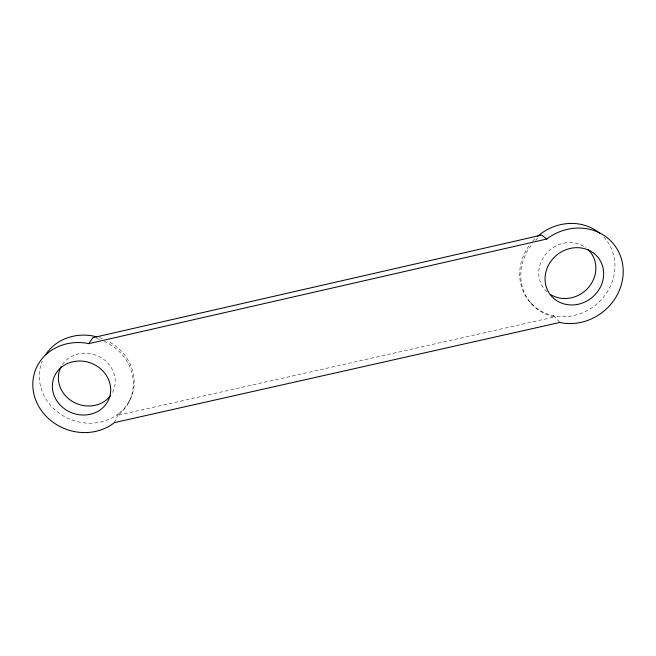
<?xml version="1.0" encoding="UTF-8"?>
<svg xmlns="http://www.w3.org/2000/svg" width="656" height="656" viewBox="0 0 656 656"><rect width="100%" height="100%" fill="white"/><g stroke="black" fill="none" stroke-linecap="round" stroke-linejoin="round"><path stroke-width="0.49" stroke-dasharray="3.28 2.46" d="M128.74 402.407L129.552 400.668M114.226 422.661L118.654 413.501L121.27 411.386A47.97 43.435 20.8 0 0 107.863 341.112M118.654 413.501L117.736 414.313A47.97 43.435 20.8 0 1 59.688 413.6A47.97 43.435 20.8 0 1 42.279 361.153M603.832 237.111A49.216 44.969 -38.3 0 1 607.349 291.797A49.216 44.969 -38.3 0 1 554.566 315.938L549.908 314.823A49.216 44.969 -38.3 0 1 529.802 244.639M553.328 315.602L559.912 322.44M530.261 302.465L531.442 303.744M104.156 341.251A48.208 43.632 20.8 0 1 120.417 413.173L117.785 415.297L554.623 316.946L551.179 316.159A49.471 45.174 -38.2 0 1 532.615 243.606M96.465 338.48A48.208 43.632 20.8 0 1 99.4 339.382M535.534 240.375A49.471 45.174 -38.2 0 1 538.707 237.382M532.533 241.293A49.216 44.969 -38.3 0 1 536.173 237.57M99.417 337.594A47.97 43.435 20.8 0 1 102.295 338.611M546.973 291.871A29.528 26.978 -38.3 0 1 546.423 253.306A29.528 26.978 -38.3 0 1 585.956 247.812M62.41 364.556A28.782 26.06 20.8 0 1 100.844 357.52A28.782 26.06 20.8 0 1 111.905 393.567"/><path stroke-width="0.98" d="M88.732 343.662L92.898 337.676L541.651 235.061L546.825 239.005L548.031 238.054A50.512 46.018 -37.9 0 1 622.675 264.548A50.512 46.018 -37.9 0 1 561.175 322.793L559.912 322.44L114.226 422.661L113.283 423.497A49.2 44.403 20.5 0 1 34.924 397.807A49.2 44.403 20.5 0 1 87.281 343.334L88.732 343.662L546.825 239.005M537.461 236.406L541.561 233.175A49.216 44.969 -38.3 0 1 600.396 233.807M96.58 336.815L92.504 335.897A47.97 43.435 20.8 0 0 45.69 354.65M587.924 249.469A29.528 26.978 -38.3 0 1 588.785 287.098A29.528 26.978 -38.3 0 1 550.343 294.421M110.782 395.273A28.782 26.06 20.8 0 1 72.996 401.792A28.782 26.06 20.8 0 1 61.139 366.679M576.722 304.548A30.307 27.609 -37.9 0 0 598.477 257.972A30.307 27.609 -37.9 0 0 547.867 266.426A30.307 27.609 -37.9 0 0 576.722 304.548M59.466 404.285A29.52 26.642 20.5 0 0 109.101 398.553A29.52 26.642 20.5 0 0 76.014 361.218A29.52 26.642 20.5 0 0 59.466 404.285"/></g></svg>
